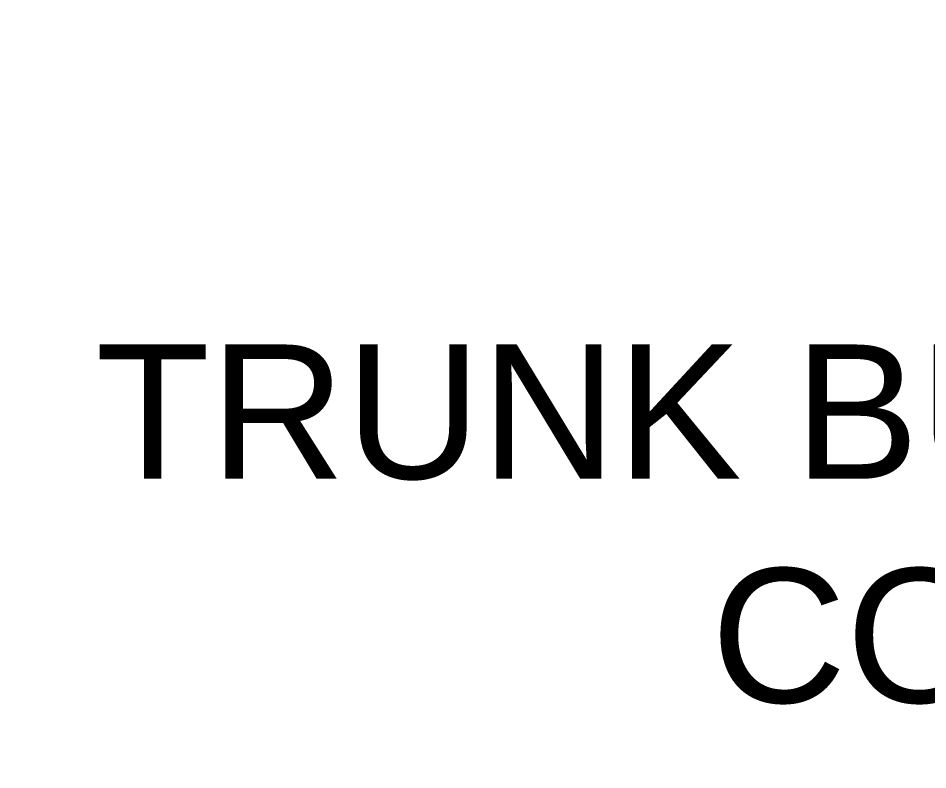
# Model space of a CAD drawing. Header units: feet. Extents: x -12372 to 90117, y -14865 to 4121.
# Drawn here: x 1386.3 to 1521.7, y 1110.3 to 1222.2 of the extents above; entities that cross this region are included whole.
import ezdxf
from ezdxf import colors
from ezdxf.entities.mleader import LeaderData, LeaderLine
from ezdxf.math import Vec2, Vec3

# ---------------------------------------------------------------- set-up
doc = ezdxf.new("R2010")
doc.units = ezdxf.units.FT
doc.header["$MEASUREMENT"] = 0
doc.layers.add('G-ANNO-TEXT', color=1, linetype='Continuous')
doc.styles.add('NEI-A', font='arial.ttf')

msp = doc.modelspace()

# ---------------------------------------------------------------- leaders
at = {"layer": 'G-ANNO-TEXT'}
ml = msp.add_multileader_mtext('Standard', dxfattribs=at)
ml.set_content('TRUNK BUS OVERMOLDED CONNECTION (TYP.)', color=256, style='NEI-A')
ml.set_leader_properties()
ml.build(insert=Vec2(0, 0))
ml.multileader.update_dxf_attribs({"dogleg_length": 0.36, "arrow_head_size": 22.51})
ctx = ml.context
ctx.base_point, ctx.char_height, ctx.arrow_head_size, ctx.landing_gap_size, ctx.plane_origin = Vec3(1376.85, 1160.65), 20, 22.51, 23.05, Vec3(8280.52, -4688.6)
ctx.text_align_type = 2
notes = []
notes.append((ctx, [(1, (1, 1, 0), (1834.83, 1160.65), (-1, 0), 46.1, [(0, [(2031.98, 1275.69), (2051.79, 1291.6)], 0, [])])]))
ctx.mtext.insert, ctx.mtext.width, ctx.mtext.alignment, ctx.mtext.flow_direction = Vec3(1765.68, 1173.59), 369.365, 3, 5
ctx.mtext.has_bg_fill, ctx.mtext.bg_color, ctx.mtext.bg_scale_factor, ctx.mtext.bg_transparency, ctx.mtext.use_window_bg_color = 1, -1073741824, 1.5, 0, 1
for ctx, leaders in notes:
    for number, flags, end, landing, length, lines in leaders:
        leader = LeaderData()
        leader.index, (leader.has_last_leader_line, leader.has_dogleg_vector, leader.attachment_direction) = number, flags
        leader.last_leader_point, leader.dogleg_vector, leader.dogleg_length = Vec3(end), Vec3(landing), length
        for number, points, colour, breaks in lines:
            line = LeaderLine()
            line.index, line.vertices, line.color, line.breaks = number, Vec3.list(points), colors.encode_raw_color(colour), breaks
            leader.lines.append(line)
        ctx.leaders.append(leader)

doc.saveas('drawing.dxf')
